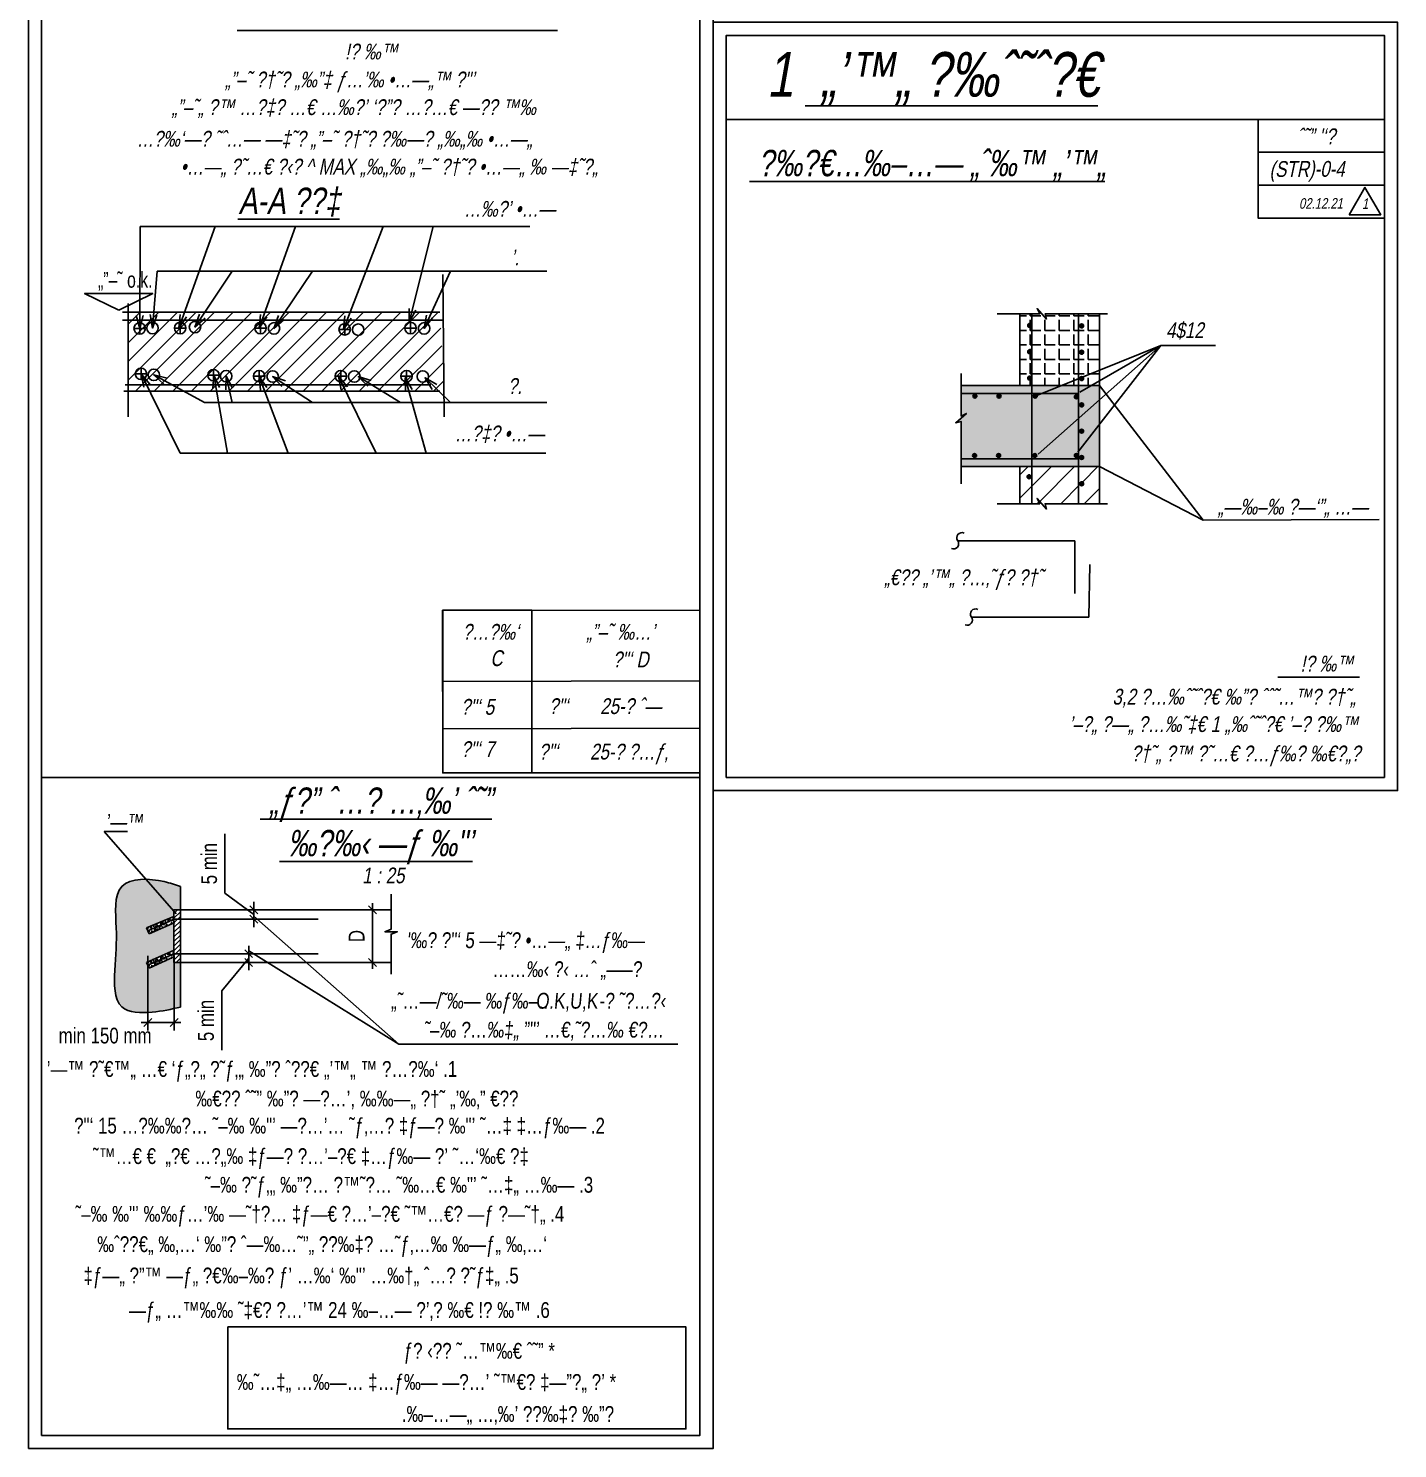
# Model space of a CAD drawing. Header units: inches. Extents: x -5298 to 11252, y 8210 to 22495.
# Drawn here: x 7610 to 8130, y 11861 to 12400 of the extents above; entities that cross this region are included whole.
import ezdxf
from ezdxf.enums import TextEntityAlignment as Align

# ---------------------------------------------------------------- set-up
doc = ezdxf.new("R2010")
doc.units = ezdxf.units.IN
doc.header["$LTSCALE"] = 11
doc.header["$MEASUREMENT"] = 0
doc.layers.get('Defpoints').update_dxf_attribs({"color": 40})
for name, color, linetype in [('26', 3, 'Continuous'), ('BEAM', 3, 'Continuous'), ('break', 1, 'Continuous'), ('C-Beme', 3, 'Continuous'), ('c-iron6', 6, 'Continuous'), ('c-stam', 1, 'Continuous'), ('dim', 3, 'Continuous'), ('DIM-Sec', 2, 'Continuous'), ('HATCH-Sec', 9, 'Continuous'), ('iron4', 4, 'Continuous'), ('IRON6', 6, 'Continuous'), ('IRON6-Sec', 6, 'Continuous'), ('le', 1, 'Continuous'), ('SEC', 3, 'Continuous'), ('SEC-TEXT', 1, 'Continuous'), ('Section', 2, 'Continuous'), ('STAM', 1, 'Continuous'), ('TAK', 1, 'ZIGZAG_DASH'), ('TEXT3', 3, 'Continuous'), ('TEXT4', 3, 'Continuous'), ('ZIUN', 5, 'Continuous'), ('ztz-Sec', 122, 'Continuous')]:
    doc.layers.add(name, color=color, linetype=linetype)
doc.styles.add('AA', font='hebtxt', dxfattribs={"width": 0.8, "oblique": 8})
doc.styles.add('DIM', font='DIMHEB', dxfattribs={"width": 0.7})
doc.styles.add('HEB', font='HEB', dxfattribs={"width": 0.8})
doc.styles.add('HEBREW', font='hebtxt-weld.shx', dxfattribs={"width": 0.8, "oblique": 12})
doc.linetypes.add('ZIGZAG', pattern='A,0.00254,-5.08,[131,ltypeshp.shx,S=5.08,R=0,X=-5.08,Y=0],-10.16,[131,ltypeshp.shx,S=5.08,R=180,X=5.08,Y=0],-5.08', length=20.32254)
doc.linetypes.add('ZIGZAG_DASH', pattern='A,2,-0.2,[131,ltypeshp.shx,S=0.2,R=0,X=-0.2,Y=0],-0.4,[131,ltypeshp.shx,S=0.2,R=180,X=0.2,Y=0],-0.2', length=2.8)
doc.dimstyles.new('20', dxfattribs={"dimtxt": 4.4, "dimasz": 2.4, "dimexe": 2.4, "dimexo": 0, "dimgap": 1.8, "dimtad": 1, "dimdec": 1, "dimrnd": 0.5, "dimdsep": 46, "dimtxsty": 'DIM', "dimblk1": 'OBLIQUE', "dimblk2": 'OBLIQUE', "dimsah": 1, "dimcen": 0.1, "dimdle": 2, "dimclre": 8, "dimclrt": 11, "dimadec": 0, "dimazin": 0, "dimtfac": 1, "dimtdec": 1, "dimtix": 1, "dimtmove": 2, "dimatfit": 3, "dimldrblk": 'OBLIQUE', "dimfxl": 1, "dimtolj": 1, "dimarcsym": 0})
doc.dimstyles.new('m25-orig', dxfattribs={"dimtxt": 6, "dimasz": 3, "dimexe": 3, "dimexo": 6, "dimgap": 3, "dimtad": 1, "dimdec": 1, "dimrnd": 0.5, "dimdsep": 46, "dimtxsty": 'HEB', "dimblk1": 'OBLIQUE', "dimblk2": 'OBLIQUE', "dimsah": 1, "dimcen": 100, "dimdle": 2.5, "dimclrd": 256, "dimclre": 1, "dimadec": 0, "dimazin": 0, "dimtfac": 0.9, "dimtdec": 1, "dimtix": 1, "dimtmove": 2, "dimatfit": 3, "dimldrblk": 'OBLIQUE', "dimfxl": 1, "dimtolj": 1, "dimlwd": -1, "dimarcsym": 0})

# ---------------------------------------------------------------- blocks, each defined once
blk = doc.blocks.new('_OBLIQUE')
at = {"color": 0, "linetype": 'ByBlock'}
blk.add_line((-0.5, -0.5), (0.5, 0.5), dxfattribs=at)
blk = doc.blocks.new('*D188')
at = {"layer": 'Defpoints', "color": 0, "transparency": 16777216}
for p in [(7655.24, 12053.9), (7665.24, 12053.9), (7665.24, 12022.61)]:
    blk.add_point(p, dxfattribs=at)
at = {"layer": 'DIM-Sec', "color": 1, "lineweight": -2, "transparency": 16777216}
for p, q in [((7655.24, 12047.9), (7655.24, 12019.61)), ((7665.24, 12047.9), (7665.24, 12019.61))]:
    blk.add_line(p, q, dxfattribs=at)
at = {"layer": 'DIM-Sec', "transparency": 16777216}
blk.add_line((7652.74, 12022.61), (7667.74, 12022.61), dxfattribs=at)
at = {"layer": 'DIM-Sec', "transparency": 16777216, "xscale": 3, "yscale": 3, "zscale": 3, "rotation": 180}
blk.add_blockref('_OBLIQUE', (7655.24, 12022.61), dxfattribs=at)
at = {"layer": 'DIM-Sec', "transparency": 16777216, "xscale": 3, "yscale": 3, "zscale": 3}
blk.add_blockref('_OBLIQUE', (7665.24, 12022.61), dxfattribs=at)
at = {"layer": 'DIM-Sec', "color": 0, "transparency": 16777216, "insert": (7639, 12017.61), "char_height": 6, "attachment_point": 5, "style": 'HEB'}
blk.add_mtext('\\A1;min 150 mm', dxfattribs=at)
blk = doc.blocks.new('*D189')
at = {"layer": 'Defpoints', "color": 0, "transparency": 16777216}
for p in [(7747.59, 12065.46), (7740.51, 12045.46), (7747.58, 12045.46)]:
    blk.add_point(p, dxfattribs=at)
at = {"layer": 'DIM-Sec', "color": 1, "lineweight": -2, "transparency": 16777216}
for p, q in [((7741.59, 12065.46), (7737.51, 12065.46)), ((7741.58, 12045.46), (7737.51, 12045.46))]:
    blk.add_line(p, q, dxfattribs=at)
at = {"layer": 'DIM-Sec', "transparency": 16777216}
blk.add_line((7740.51, 12067.96), (7740.51, 12042.96), dxfattribs=at)
at = {"layer": 'DIM-Sec', "transparency": 16777216, "xscale": 3, "yscale": 3, "zscale": 3}
for p, rotation in [((7740.51, 12065.46), 90), ((7740.51, 12045.46), 270)]:
    blk.add_blockref('_OBLIQUE', p, dxfattribs=dict(at, rotation=rotation))
at = {"layer": 'DIM-Sec', "color": 0, "transparency": 16777216, "insert": (7734.51, 12055.46), "char_height": 6, "attachment_point": 5, "rotation": 90, "style": 'HEB'}
blk.add_mtext('\\A1;D', dxfattribs=at)
blk = doc.blocks.new('*D207')
at = {"layer": 'Defpoints', "color": 0, "transparency": 16777216}
for p in [(7692.48, 12048.76), (7692.48, 12045.46), (7693.52, 12045.46)]:
    blk.add_point(p, dxfattribs=at)
at = {"layer": 'DIM-Sec', "transparency": 16777216}
for p, q in [((7693.52, 12048.76), (7693.52, 12051.76)), ((7693.52, 12047.11), (7683.33, 12034.67)), ((7693.52, 12048.76), (7693.52, 12045.46)), ((7693.52, 12048.76), (7693.52, 12045.46)), ((7693.52, 12045.46), (7693.52, 12042.46)), ((7683.33, 12034.67), (7683.33, 12012.1))]:
    blk.add_line(p, q, dxfattribs=at)
at = {"layer": 'DIM-Sec', "color": 1, "lineweight": -2, "transparency": 16777216}
for p, q in [((7698.48, 12048.76), (7696.52, 12048.76)), ((7698.48, 12045.46), (7696.52, 12045.46))]:
    blk.add_line(p, q, dxfattribs=at)
at = {"layer": 'DIM-Sec', "transparency": 16777216, "xscale": 3, "yscale": 3, "zscale": 3}
for p, rotation in [((7693.52, 12048.76), 270), ((7693.52, 12045.46), 90)]:
    blk.add_blockref('_OBLIQUE', p, dxfattribs=dict(at, rotation=rotation))
at = {"layer": 'DIM-Sec', "color": 0, "transparency": 16777216, "insert": (7677.33, 12023.38), "char_height": 6, "attachment_point": 5, "rotation": 90, "style": 'HEB'}
blk.add_mtext('\\A1;5 min', dxfattribs=at)
blk = doc.blocks.new('*D208')
at = {"layer": 'Defpoints', "color": 0, "transparency": 16777216}
for p in [(7692.48, 12065.46), (7695.52, 12065.46), (7692.48, 12061.87)]:
    blk.add_point(p, dxfattribs=at)
at = {"layer": 'DIM-Sec', "transparency": 16777216}
for p, q in [((7684.52, 12071.7), (7684.52, 12094.27)), ((7695.52, 12063.67), (7684.52, 12071.7)), ((7695.52, 12065.46), (7695.52, 12068.46)), ((7695.52, 12061.87), (7695.52, 12065.46)), ((7695.52, 12061.87), (7695.52, 12065.46)), ((7695.52, 12061.87), (7695.52, 12058.87))]:
    blk.add_line(p, q, dxfattribs=at)
at = {"layer": 'DIM-Sec', "color": 1, "lineweight": -2, "transparency": 16777216}
for p, q in [((7698.48, 12065.46), (7698.52, 12065.46)), ((7698.48, 12061.87), (7698.52, 12061.87))]:
    blk.add_line(p, q, dxfattribs=at)
at = {"layer": 'DIM-Sec', "transparency": 16777216, "xscale": 3, "yscale": 3, "zscale": 3}
for p, rotation in [((7695.52, 12065.46), 270), ((7695.52, 12061.87), 90)]:
    blk.add_blockref('_OBLIQUE', p, dxfattribs=dict(at, rotation=rotation))
at = {"layer": 'DIM-Sec', "color": 0, "transparency": 16777216, "insert": (7678.52, 12082.98), "char_height": 6, "attachment_point": 5, "rotation": 90, "style": 'HEB'}
blk.add_mtext('\\A1;5 min', dxfattribs=at)
blk = doc.blocks.new('mf')
at = {"layer": 'TEXT4'}
blk.add_lwpolyline([(0, 0), (28.6, 14.1), (-28.3, 14.1)], close=True, dxfattribs=at)
at = {"layer": 'TEXT4', "style": 'HEB', "width": 0.7}
blk.add_attdef('+0.00', text='', height=14.4, dxfattribs=at).set_placement((-5.4, 18.9), align=Align.CENTER)
blk = doc.blocks.new('CO')
at = {"color": 0, "linetype": 'ByBlock'}
for p, q in [((-1.1, -1.1), (1.1, 1.1)), ((-1.1, 1.1), (1.1, -1.1)), ((0, -1.5), (0, 1.5)), ((1.5, 0), (-1.5, 0))]:
    blk.add_line(p, q, dxfattribs=at)
blk.add_circle((0, 0), 1.5, dxfattribs=at)
blk = doc.blocks.new('*U168')
at = {"layer": 'iron4', "xscale": 0.4999999999999986, "yscale": 0.4999999999999986, "zscale": 0.4999999999999986, "rotation": 179.9975984484492}
blk.add_blockref('CO', (0, 0), dxfattribs=at)
blk = doc.blocks.new('*U169')
at = {"layer": 'BEAM', "color": 0, "linetype": 'ByBlock', "lineweight": -2, "transparency": 16777216}
for p in [(-60, 0), (-50, 0), (-40, 0), (-30, 0), (-20, 0), (-10, 0), (0, 0)]:
    blk.add_blockref('*U168', p, dxfattribs=at)
blk = doc.blocks.new('*U142')
at = {"layer": 'iron4', "xscale": 0.4999999999999986, "yscale": 0.4999999999999986, "zscale": 0.4999999999999986, "rotation": 179.9975984484492}
blk.add_blockref('CO', (0, 0), dxfattribs=at)
blk = doc.blocks.new('*U143')
at = {"layer": 'BEAM', "color": 0, "linetype": 'ByBlock', "lineweight": -2, "transparency": 16777216}
blk.add_blockref('*U142', (0, 0), dxfattribs=at)
blk = doc.blocks.new('*U144')
at = {"layer": 'iron4', "xscale": 0.4999999999999986, "yscale": 0.4999999999999986, "zscale": 0.4999999999999986, "rotation": 179.9975984484492}
blk.add_blockref('CO', (0, 0), dxfattribs=at)
blk = doc.blocks.new('*U145')
at = {"layer": 'IRON6-Sec', "color": 0, "linetype": 'ByBlock', "lineweight": -2, "transparency": 16777216}
blk.add_blockref('*U144', (0, 0), dxfattribs=at)
blk = doc.blocks.new('*U152')
at = {"layer": 'iron4', "xscale": 0.4999999999999986, "yscale": 0.4999999999999986, "zscale": 0.4999999999999986, "rotation": 179.9975984484492}
blk.add_blockref('CO', (0, 0), dxfattribs=at)
blk = doc.blocks.new('*U153')
at = {"layer": 'IRON6-Sec', "color": 0, "linetype": 'ByBlock', "lineweight": -2, "transparency": 16777216}
blk.add_blockref('*U152', (0, 0), dxfattribs=at)
blk = doc.blocks.new('*U154')
at = {"layer": 'iron4', "xscale": 0.4999999999999986, "yscale": 0.4999999999999986, "zscale": 0.4999999999999986, "rotation": 179.9975984484492}
blk.add_blockref('CO', (0, 0), dxfattribs=at)
blk = doc.blocks.new('*U155')
at = {"layer": 'BEAM', "color": 0, "linetype": 'ByBlock', "lineweight": -2, "transparency": 16777216}
blk.add_blockref('*U154', (0, 0), dxfattribs=at)
blk = doc.blocks.new('*U156')
at = {"layer": 'iron4', "xscale": 0.4999999999999986, "yscale": 0.4999999999999986, "zscale": 0.4999999999999986, "rotation": 179.9975984484492}
blk.add_blockref('CO', (0, 0), dxfattribs=at)
blk = doc.blocks.new('*U157')
at = {"layer": 'BEAM', "color": 0, "linetype": 'ByBlock', "lineweight": -2, "transparency": 16777216}
blk.add_blockref('*U156', (0, 0), dxfattribs=at)
blk = doc.blocks.new('*U158')
at = {"layer": 'iron4', "xscale": 0.4999999999999986, "yscale": 0.4999999999999986, "zscale": 0.4999999999999986, "rotation": 179.9975984484492}
blk.add_blockref('CO', (0, 0), dxfattribs=at)
blk = doc.blocks.new('*U159')
at = {"layer": 'BEAM', "color": 0, "linetype": 'ByBlock', "lineweight": -2, "transparency": 16777216}
for p in [(-20, 0), (-10, 0), (0, 0)]:
    blk.add_blockref('*U158', p, dxfattribs=at)
blk = doc.blocks.new('*U160')
at = {"layer": 'iron4', "xscale": 0.4999999999999986, "yscale": 0.4999999999999986, "zscale": 0.4999999999999986, "rotation": 179.9975984484492}
blk.add_blockref('CO', (0, 0), dxfattribs=at)
blk = doc.blocks.new('*U161')
at = {"layer": 'BEAM', "color": 0, "linetype": 'ByBlock', "lineweight": -2, "transparency": 16777216}
blk.add_blockref('*U160', (0, 0), dxfattribs=at)
blk = doc.blocks.new('*U162')
at = {"layer": 'iron4', "xscale": 0.4999999999999986, "yscale": 0.4999999999999986, "zscale": 0.4999999999999986, "rotation": 179.9975984484492}
blk.add_blockref('CO', (0, 0), dxfattribs=at)
blk = doc.blocks.new('*U163')
at = {"layer": 'BEAM', "color": 0, "linetype": 'ByBlock', "lineweight": -2, "transparency": 16777216}
blk.add_blockref('*U162', (0, 0), dxfattribs=at)
blk = doc.blocks.new('*U164')
at = {"layer": 'iron4', "xscale": 0.4999999999999986, "yscale": 0.4999999999999986, "zscale": 0.4999999999999986, "rotation": 179.9975984484492}
blk.add_blockref('CO', (0, 0), dxfattribs=at)
blk = doc.blocks.new('*U165')
at = {"layer": 'BEAM', "color": 0, "linetype": 'ByBlock', "lineweight": -2, "transparency": 16777216}
blk.add_blockref('*U164', (0, 0), dxfattribs=at)
blk = doc.blocks.new('*U166')
at = {"layer": 'iron4', "xscale": 0.4999999999999986, "yscale": 0.4999999999999986, "zscale": 0.4999999999999986, "rotation": 179.9975984484492}
blk.add_blockref('CO', (0, 0), dxfattribs=at)
blk = doc.blocks.new('*U167')
at = {"layer": 'BEAM', "color": 0, "linetype": 'ByBlock', "lineweight": -2, "transparency": 16777216}
blk.add_blockref('*U166', (0, 0), dxfattribs=at)

msp = doc.modelspace()

# ---------------------------------------------------------------- hatches: boundary and pattern name
at = {"layer": 'c-iron6'}
h = msp.add_hatch(dxfattribs=at)
h.set_pattern_fill('ANSI31', color=1, scale=50)
h.set_pattern_definition([(45, (268.367, -171.934), (-4.4194174, 4.4194174), [])])
h.paths.add_polyline_path([(8008.62, 12233.82), (7990.9, 12233.82), (7990.9, 12219.7), (7993.97, 12219.7), (7992.96, 12221.72), (7996.49, 12217.68), (7995.99, 12219.7), (8008.62, 12219.7)])
h.paths.add_polyline_path([(8016.63, 12233.82), (8008.62, 12233.82), (8008.62, 12219.7), (8016.63, 12219.7)])
h.paths.add_polyline_path([(8009.13, 12227.29, -1), (8010.63, 12227.29, -1)], flags=16)
h.paths.add_polyline_path([(7990.9, 12233.82), (7986.4, 12233.82), (7986.4, 12219.7), (7990.9, 12219.7)])
h.paths.add_polyline_path([(7989.18, 12229.97, -1), (7990.68, 12229.97, -1)], flags=16)
at = {"layer": 'dim'}
h = msp.add_hatch(dxfattribs=at)
h.set_pattern_fill('AR-SAND', color=256, scale=0.03, angle=24.5268)
h.set_pattern_definition([(62.02676, (5402.9805, 11025.6192), (-0.6531627, 1.3158307), [0, -1.15824, 0, -1.2954, 0, -1.23825]), (32.02676, (5402.9805, 11025.6192), (0.3341836, 2.5162484), [0, -0.62484, 0, -1.04394, 0, -0.40005]), (352.02676, (5402.1278, 11025.2301), (2.15706764, 0.98898845), [0, -0.381, 0, -1.3716, 0, -1.7907]), (342.02676, (5402.1278, 11025.2301), (1.8063505, 1.55934), [0, -0.1905, 0, -0.89916, 0, -1.0287])])
h.paths.add_polyline_path([(7665.23, 12061.94), (7655.2, 12057.46), (7655.7, 12056.37), (7665.09, 12060.65)])
h.paths.add_polyline_path([(7665.24, 12063.17), (7654.7, 12058.56), (7655.2, 12057.46), (7665.23, 12061.94)])
h = msp.add_hatch(dxfattribs=at)
h.set_pattern_fill('AR-SAND', color=256, scale=0.03, angle=24.5268)
h.set_pattern_definition([(62.02676, (5402.9805, 11012.5107), (-0.6531627, 1.3158307), [0, -1.15824, 0, -1.2954, 0, -1.23825]), (32.02676, (5402.9805, 11012.5107), (0.3341836, 2.5162484), [0, -0.62484, 0, -1.04394, 0, -0.40005]), (352.02676, (5402.1278, 11012.1217), (2.15706764, 0.98898845), [0, -0.381, 0, -1.3716, 0, -1.7907]), (342.02676, (5402.1278, 11012.1217), (1.8063505, 1.55934), [0, -0.1905, 0, -0.89916, 0, -1.0287])])
h.paths.add_polyline_path([(7665.23, 12048.83), (7655.2, 12044.35), (7655.7, 12043.26), (7665.09, 12047.54)])
h.paths.add_polyline_path([(7665.24, 12050.06), (7654.7, 12045.45), (7655.2, 12044.35), (7665.23, 12048.83)])
at = {"layer": 'HATCH-Sec'}
h = msp.add_hatch(dxfattribs=at)
h.set_pattern_fill('ANSI31', color=253, scale=40)
h.set_pattern_definition([(45, (-55742.254, 39902.5373), (-3.5355339, 3.5355339), [])])
h.paths.add_polyline_path([(7766.16, 12262.46), (7767.75, 12264.72), (7766.16, 12292.46), (7647.75, 12292.46), (7647.75, 12262.46), (7646.16, 12262.46)])
h.paths.add_polyline_path([(7616.16, 12292.46), (7647.75, 12292.54)])
h = msp.add_hatch(dxfattribs=at)
h.set_pattern_fill('ANGLE', color=253, scale=20)
h.set_pattern_definition([(360, (268.367, -171.934), (1e-15, 5.5), [4, -1.5]), (90, (268.367, -171.934), (-5.5, 2e-15), [4, -1.5])])
h.paths.add_polyline_path([(8016.63, 12291.87), (8008.62, 12291.87), (8008.62, 12264.61), (8016.63, 12264.61)])
h.paths.add_polyline_path([(8010.63, 12267.29, -1), (8009.13, 12267.29, -1)], flags=16)
h.paths.add_polyline_path([(8009.13, 12277.29, -1), (8010.63, 12277.29, -1)], flags=16)
h.paths.add_polyline_path([(8009.13, 12287.29, -1), (8010.63, 12287.29, -1)], flags=16)
h.paths.add_polyline_path([(7990.69, 12287.98), (7990.15, 12287.45), (7990.9, 12287.45), (7990.9, 12287.46, -1.007511), (7989.4, 12287.45, -0.992545), (7990.9, 12287.46), (7990.9, 12291.87), (7993.97, 12291.87), (7992.96, 12293.89), (7996.49, 12289.85), (7995.99, 12291.87), (8008.62, 12291.87), (8008.62, 12264.61), (7990.9, 12264.61), (7990.9, 12267.45), (7990.15, 12267.45), (7990.69, 12266.92, 0.198901), (7990.9, 12267.45, 0.198923), (7990.69, 12267.98), (7990.15, 12267.45), (7990.9, 12267.45), (7990.9, 12267.46, -1.007511), (7989.4, 12267.45, -0.992545), (7990.9, 12267.46), (7990.9, 12277.45), (7990.15, 12277.45), (7990.69, 12276.92, 0.198901), (7990.9, 12277.45, 0.198923), (7990.69, 12277.98), (7990.15, 12277.45), (7990.9, 12277.45), (7990.9, 12277.46, -1.007511), (7989.4, 12277.45, -0.992545), (7990.9, 12277.46), (7990.9, 12287.45), (7990.15, 12287.45), (7990.69, 12286.92, 0.198901), (7990.9, 12287.45, 0.198923)])
h.paths.add_polyline_path([(7990.9, 12277.45), (7990.15, 12277.45), (7990.69, 12276.92, 0.198901), (7990.9, 12277.45, 0.198923), (7990.69, 12277.98), (7990.15, 12277.45), (7990.9, 12277.45), (7990.9, 12277.46, -1.007511), (7989.4, 12277.45, -0.992545), (7990.9, 12277.46), (7990.9, 12287.45), (7990.15, 12287.45), (7990.69, 12286.92, 0.198901), (7990.9, 12287.45, 0.198923), (7990.69, 12287.98), (7990.15, 12287.45), (7990.9, 12287.45), (7990.9, 12287.46, -1.007511), (7989.4, 12287.45, -0.992545), (7990.9, 12287.46), (7990.9, 12291.87), (7986.4, 12291.87), (7986.4, 12264.61), (7990.9, 12264.61), (7990.9, 12267.45), (7990.15, 12267.45), (7990.69, 12266.92, 0.198901), (7990.9, 12267.45, 0.198923), (7990.69, 12267.98), (7990.15, 12267.45), (7990.9, 12267.45), (7990.9, 12267.46, -1.007511), (7989.4, 12267.45, -0.992545), (7990.9, 12267.46)])
at = {"layer": 'HATCH-Sec', "transparency": 33554602}
h = msp.add_hatch(color=253, dxfattribs=at)
h.dxf.hatch_style = 1
h.paths.add_polyline_path([(7990.9, 12264.61), (7986.4, 12264.61), (7964.08, 12264.61), (7964.08, 12261.61), (7990.9, 12261.61)])
h.paths.add_polyline_path([(7990.9, 12261.61), (7964.08, 12261.61), (7964.08, 12253.04), (7966.1, 12254.05), (7962.06, 12250.52), (7964.08, 12251.02), (7964.08, 12236.82), (7989.4, 12236.82), (7990.9, 12236.82)])
h.paths.add_polyline_path([(7968.59, 12260.6, -1), (7970.09, 12260.6, -1)], flags=16)
h.paths.add_polyline_path([(7977.75, 12260.6, -1), (7979.25, 12260.6, -1)], flags=16)
h.paths.add_polyline_path([(7969.94, 12238.02, -1), (7968.44, 12238.02, -1)], flags=16)
h.paths.add_polyline_path([(7979.1, 12238.02, -1), (7977.6, 12238.02, -1)], flags=16)
h.paths.add_polyline_path([(8008.62, 12264.61), (7990.9, 12264.61), (7990.9, 12261.61), (8008.62, 12261.61)])
h.paths.add_polyline_path([(8008.62, 12260.37), (8007.87, 12260.37), (8008.41, 12259.84, 0.198901), (8008.62, 12260.37, 0.198923), (8008.41, 12260.9), (8007.87, 12260.37), (8008.62, 12260.37), (8008.62, 12260.38, -1.00627), (8007.12, 12260.37, -0.993769), (8008.62, 12260.38), (8008.62, 12261.61), (7990.9, 12261.61), (7990.9, 12236.82), (8008.62, 12236.82), (8008.62, 12238.01), (8007.87, 12238.01), (8008.41, 12237.48, 0.198901), (8008.62, 12238.01, 0.198923), (8008.41, 12238.54), (8007.87, 12238.01), (8008.62, 12238.01), (8008.62, 12238.02, -1.00627), (8007.12, 12238.01, -0.993769), (8008.62, 12238.02)])
h.paths.add_polyline_path([(7991.49, 12260.6, -1), (7992.99, 12260.6, -1)], flags=16)
h.paths.add_polyline_path([(7992.84, 12238.02, -1), (7991.34, 12238.02, -1)], flags=16)
h.paths.add_polyline_path([(8008.41, 12260.9), (8007.87, 12260.37), (8008.62, 12260.37), (8008.62, 12260.38, -1.00627), (8007.12, 12260.37, -0.993769), (8008.62, 12260.38), (8008.62, 12264.61), (8016.63, 12264.61), (8016.63, 12233.82), (8008.62, 12233.82), (8008.62, 12238.01), (8007.87, 12238.01), (8008.41, 12237.48, 0.198901), (8008.62, 12238.01, 0.198923), (8008.41, 12238.54), (8007.87, 12238.01), (8008.62, 12238.01), (8008.62, 12238.02, -1.00627), (8007.12, 12238.01, -0.993769), (8008.62, 12238.02), (8008.62, 12260.37), (8007.87, 12260.37), (8008.41, 12259.84, 0.198901), (8008.62, 12260.37, 0.198923)])
h.paths.add_polyline_path([(8010.63, 12257.29, -1), (8009.13, 12257.29, -1)], flags=16)
h.paths.add_polyline_path([(8010.63, 12247.29, -1), (8009.13, 12247.29, -1)], flags=16)
h.paths.add_polyline_path([(8010.63, 12237.29, -1), (8009.13, 12237.29, -1)], flags=16)
h.paths.add_polyline_path([(8008.62, 12236.82), (7990.9, 12236.82), (7990.9, 12233.82), (8008.62, 12233.82)])
h.paths.add_polyline_path([(7990.9, 12236.82), (7989.4, 12236.82), (7964.08, 12236.82), (7964.08, 12233.82), (7986.4, 12233.82), (7990.9, 12233.82)])
at = {"layer": 'HATCH-Sec'}
h = msp.add_hatch(color=253, dxfattribs=at)
h.dxf.hatch_style = 1
edge = h.paths.add_edge_path()
edge.add_spline(control_points=[(7667.59, 12074.34), (7665.64, 12074.99), (7658.71, 12077.31), (7641.38, 12078), (7643.83, 12057.36), (7642.66, 12044.26), (7642.11, 12026.39), (7657.11, 12026.07), (7664.18, 12027.69), (7667.59, 12028.48)], knot_values=[0, 0, 0, 0, 6.37152, 22.628851, 38.471927, 54.682522, 68.770049, 80.489831, 91.387089, 91.387089, 91.387089, 91.387089], degree=3, periodic=0)
edge.add_line((7667.59, 12028.48), (7667.59, 12045.46))
edge.add_line((7667.59, 12045.46), (7665.09, 12045.46))
edge.add_line((7665.09, 12045.46), (7665.45, 12047.76))
edge.add_line((7665.45, 12047.76), (7655.7, 12043.26))
edge.add_line((7655.7, 12043.26), (7654.71, 12045.44))
edge.add_line((7654.71, 12045.44), (7665.09, 12050))
edge.add_line((7665.09, 12050), (7665.09, 12060.65))
edge.add_line((7665.09, 12060.65), (7655.7, 12056.37))
edge.add_line((7655.7, 12056.37), (7654.7, 12058.56))
edge.add_line((7654.7, 12058.56), (7665.09, 12062.72))
edge.add_line((7665.09, 12062.72), (7665.09, 12065.46))
edge.add_line((7665.09, 12065.46), (7667.59, 12065.46))
edge.add_line((7667.59, 12065.46), (7667.59, 12074.34))
h.paths.add_polyline_path([(7667.93, 12041.82), (7667.93, 12045.42)])
h = msp.add_hatch(dxfattribs=at)
h.set_pattern_fill('ANSI31', color=253, scale=10, style=0)
h.set_pattern_definition([(45, (-57642.9778, 30279.3569), (-0.883883476, 0.883883476), [])])
h.paths.add_polyline_path([(7667.59, 12065.5), (7665.09, 12065.5), (7665.09, 12045.5), (7667.59, 12045.5)])

# ---------------------------------------------------------------- linework, layer by layer
for points in [[(7614.87, 11865.74), (7864.87, 11865.74), (7864.87, 12907.63), (7614.87, 12907.63)], [(7874.87, 12115.74), (8124.87, 12115.74), (8124.87, 12365.74), (7874.87, 12365.74)], [(8124.87, 12365.74), (8076.87, 12365.74), (8076.87, 12340.74), (8124.87, 12340.74)], [(8124.87, 12353.24), (8076.87, 12353.24), (8076.87, 12328.24), (8124.87, 12328.24)], [(7614.87, 11865.74), (7864.87, 11865.74), (7864.87, 12115.74), (7614.87, 12115.74)]]:
    msp.add_lwpolyline(points, close=True)
msp.add_lwpolyline([(8111.47, 12329.51), (8117.47, 12339.89), (8123.47, 12329.51), (8111.47, 12329.51)])
at = {"layer": '26', "ltscale": 10}
for points in [[(7986.4, 12291.87), (7986.4, 12264.61)], [(8016.63, 12291.87), (8016.63, 12219.7)]]:
    msp.add_lwpolyline(points, dxfattribs=at)
at = {"layer": '26', "flags": 128}
msp.add_lwpolyline([(7986.4, 12264.61), (7964.08, 12264.61)], dxfattribs=at)
at = {"layer": '26'}
msp.add_lwpolyline([(7964.08, 12233.82), (7986.4, 12233.82), (7986.4, 12219.7)], dxfattribs=at)
at = {"layer": 'BEAM', "linetype": 'ZIGZAG'}
msp.add_lwpolyline([(7665.09, 12065.46), (7667.59, 12065.46), (7667.59, 12045.46), (7665.09, 12045.46)], close=True, dxfattribs=at)
at = {"layer": 'break'}
for p, q in [((7986.4, 12264.61), (8016.63, 12264.61)), ((7986.4, 12233.82), (8016.63, 12233.82))]:
    msp.add_line(p, q, dxfattribs=at)
for points in [[(8019.72, 12291.87), (7995.99, 12291.87), (7996.49, 12289.85), (7992.96, 12293.89), (7993.97, 12291.87), (7977.83, 12291.87)], [(8019.72, 12219.7), (7995.99, 12219.7), (7996.49, 12217.68), (7992.96, 12221.72), (7993.97, 12219.7), (7977.83, 12219.7)]]:
    msp.add_lwpolyline(points, dxfattribs=at)
at = {"layer": 'break', "elevation": 0}
msp.add_lwpolyline([(7964.08, 12227.29), (7964.08, 12251.02), (7962.06, 12250.52), (7966.1, 12254.05), (7964.08, 12253.04), (7964.08, 12269.18)], dxfattribs=at)
at = {"layer": 'C-Beme'}
for p, q in [((7667.59, 12028.48), (7667.59, 12074.34)), ((7747.59, 12065.46), (7667.59, 12065.46)), ((7665.09, 12062.89), (7654.7, 12058.56)), ((7665.44, 12060.65), (7655.7, 12056.37)), ((7655.7, 12056.37), (7654.7, 12058.56)), ((7665.24, 12050.06), (7654.7, 12045.45)), ((7655.7, 12043.26), (7654.7, 12045.45)), ((7665.09, 12047.54), (7655.7, 12043.26)), ((7747.59, 12045.46), (7667.59, 12045.46))]:
    msp.add_line(p, q, dxfattribs=at)
at = {"layer": 'C-Beme', "color": 5}
msp.add_lwpolyline([(7685.59, 11906.99), (7859.6, 11906.99), (7859.6, 11868.21), (7685.59, 11868.21)], close=True, dxfattribs=at)
at = {"layer": 'C-Beme'}
msp.add_open_spline([(7667.59, 12074.34), (7665.64, 12074.99), (7658.71, 12077.31), (7641.38, 12078), (7643.83, 12057.36), (7642.66, 12044.26), (7642.11, 12026.39), (7657.11, 12026.07), (7664.18, 12027.69), (7667.59, 12028.48)], degree=3, knots=[0, 0, 0, 0, 6.37152, 22.628851, 38.471927, 54.682522, 68.770049, 80.489831, 91.387088, 91.387088, 91.387088, 91.387088], dxfattribs=at)
at = {"layer": 'c-stam'}
for p, q in [((7647.44, 12095.15), (7638.64, 12095.15)), ((7666.02, 12063.86), (7638.64, 12095.15)), ((7665.09, 12061.87), (7655.2, 12057.46)), ((7665.09, 12048.76), (7655.2, 12044.35))]:
    msp.add_line(p, q, dxfattribs=at)
for points in [[(7747.58, 12040.95), (7747.59, 12056.19), (7749.96, 12057.11), (7745.26, 12057.11), (7747.59, 12058.03), (7747.59, 12071.33)], [(7856.52, 12014.36), (7750.52, 12014.36), (7693.52, 12049.86), (7750.52, 12014.36), (7695.52, 12063.06)]]:
    msp.add_lwpolyline(points, dxfattribs=at)
at = {"layer": 'IRON6'}
for p, q in [((7719.87, 12061.87), (7665.09, 12061.87)), ((7719.87, 12048.76), (7665.09, 12048.76))]:
    msp.add_line(p, q, dxfattribs=at)
at = {"layer": 'IRON6-Sec'}
for p, q in [((8007.34, 12205.66), (8007.34, 12185.66)), ((8012.55, 12176.68), (8013.01, 12196.68))]:
    msp.add_line(p, q, dxfattribs=at)
for points in [[(7609.87, 11860.74), (7869.87, 11860.74), (7869.87, 12944.53), (7609.87, 12944.53)], [(7614.87, 11865.74), (7864.87, 11865.74), (7864.87, 12939.53), (7614.87, 12939.53)], [(7869.87, 12402.63), (8129.87, 12402.63), (8129.87, 12110.74), (7869.87, 12110.74)], [(8124.87, 12365.74), (7874.87, 12365.74), (7874.87, 12397.63), (8124.87, 12397.63)], [(7874.87, 12397.63), (8124.87, 12397.63), (8124.87, 12115.74), (7874.87, 12115.74)]]:
    msp.add_lwpolyline(points, close=True, dxfattribs=at)
for points in [[(7990.9, 12291.87), (7990.9, 12219.7)], [(8008.62, 12291.87), (8008.62, 12219.7)], [(7964.08, 12236.82), (7989.4, 12236.82), (8008.62, 12236.82)], [(7968.01, 12176.68), (7993.33, 12176.68), (8012.55, 12176.68)]]:
    msp.add_lwpolyline(points, dxfattribs=at)
at = {"layer": 'IRON6-Sec', "elevation": 0}
for points in [[(7652.13, 12288.46), (7652.13, 12284.01)], [(7665.32, 12286.47), (7669.67, 12286.47)], [(7667.49, 12288.69), (7667.49, 12284.24)], [(7695.82, 12286.47), (7700.17, 12286.47)], [(7697.99, 12288.69), (7697.99, 12284.24)], [(7729.99, 12288.19), (7729.99, 12283.74)], [(7752.82, 12286.47), (7757.17, 12286.47)], [(7754.99, 12288.69), (7754.99, 12284.24)], [(7649.96, 12286.24), (7654.31, 12286.24)], [(7727.82, 12285.97), (7732.17, 12285.97)], [(7652.63, 12271.27), (7652.63, 12266.82)], [(7680.18, 12270.82), (7680.18, 12266.37)], [(7697.49, 12270.4), (7697.49, 12265.95)], [(7728.49, 12270.4), (7728.49, 12265.95)], [(7753.49, 12270.4), (7753.49, 12265.95)], [(7650.45, 12269.05), (7654.81, 12269.05)], [(7678, 12268.59), (7682.35, 12268.59)], [(7695.32, 12268.17), (7699.67, 12268.17)], [(7726.32, 12268.17), (7730.67, 12268.17)], [(7751.32, 12268.17), (7755.67, 12268.17)]]:
    msp.add_lwpolyline(points, dxfattribs=at)
at = {"layer": 'IRON6-Sec', "flags": 128}
for points in [[(8008.62, 12261.61), (7964.08, 12261.61)], [(8007.34, 12205.66), (7962.8, 12205.66)]]:
    msp.add_lwpolyline(points, dxfattribs=at)
at = {"layer": 'IRON6-Sec'}
for centre in [(7652.13, 12286.34, 0), (7656.99, 12286.47, 0), (7667.49, 12286.47, 0), (7673.13, 12286.84, 0), (7697.99, 12286.47, 0), (7703.13, 12286.34, 0), (7729.99, 12285.97, 0), (7735.13, 12285.84, 0), (7754.99, 12286.47, 0), (7760.13, 12286.34, 0), (7652.63, 12269.05, 0), (7657.49, 12268.67, 0), (7680.13, 12268.55, 0), (7684.99, 12268.17, 0), (7697.49, 12268.17, 0), (7702.63, 12268.05, 0), (7728.49, 12268.17, 0), (7733.63, 12268.05, 0), (7753.49, 12268.17, 0), (7759.63, 12268.05, 0)]:
    msp.add_circle(centre, 2.18, dxfattribs=at)
at = {"layer": 'le'}
for points in [[(7801, 12179.24), (7767.16, 12179.24), (7767.29, 12117.36)], [(7801, 12179.24), (7801, 12117.43)], [(7767.16, 12152.21), (7864.87, 12152.43)], [(7767.16, 12134.2), (7864.87, 12134.41)]]:
    msp.add_lwpolyline(points, dxfattribs=at)
msp.add_lwpolyline([(7767.23, 12179.16), (7864.87, 12179.24), (7864.86, 12117.5), (7767.22, 12117.43)], close=True, dxfattribs=at)
at = {"layer": 'SEC'}
for p, q in [((7645.66, 12292.46, 0), (7766.16, 12292.46, 0)), ((7766.16, 12262.46, 0), (7646.16, 12262.46, 0))]:
    msp.add_line(p, q, dxfattribs=at)
at = {"layer": 'Section'}
msp.add_line((8060.67, 12279.9, 0), (8039.89, 12279.9, 0), dxfattribs=at)
at = {"layer": 'Section', "elevation": 0}
for points in [[(7992.24, 12260.6), (8039.89, 12279.9), (7992.24, 12260.6)], [(7993.37, 12238.58), (8039.89, 12279.9), (7993.37, 12238.58)], [(8008.41, 12239.29), (8039.89, 12279.9), (8008.41, 12239.29)], [(8009.16, 12262.14), (8039.89, 12279.9), (8009.16, 12262.14)]]:
    msp.add_lwpolyline(points, dxfattribs=at)
at = {"layer": 'Section'}
for points in [[(8122.84, 12213.68), (8056.08, 12213.53), (8016.63, 12264.61)], [(8122.84, 12213.68), (8056.08, 12213.53), (8016.63, 12233.82)]]:
    msp.add_lwpolyline(points, dxfattribs=at)
at = {"layer": 'STAM'}
for points in [[(7965.2, 12208.58, 0.769841), (7962.8, 12205.66, -0.769841), (7960.4, 12202.74, -0.769841)], [(7970.41, 12179.6, 0.769841), (7968.01, 12176.68, -0.769841), (7965.61, 12173.76, -0.769841)]]:
    msp.add_lwpolyline(points, format="xyb", dxfattribs=at)
at = {"layer": 'TAK'}
for p, q in [((7810.8, 12399.57, 0), (7689.13, 12399.57, 0)), ((7767.25, 12306.86, 0), (7767.75, 12252.8, 0)), ((7647.75, 12252.8, 0), (7647.75, 12295.8, 0))]:
    msp.add_line(p, q, dxfattribs=at)
at = {"layer": 'ZIUN', "elevation": 0}
for points in [[(7763.16, 12289.46), (7645.66, 12289.46)], [(7763.16, 12289.46), (7767.16, 12289.46)], [(7762.66, 12264.96), (7646.66, 12264.96)]]:
    msp.add_lwpolyline(points, dxfattribs=at)
at = {"layer": 'ztz-Sec'}
msp.add_line((8084.42, 12153.85), (8115.41, 12153.85), dxfattribs=at)

# ---------------------------------------------------------------- block references
at = {"layer": 'BEAM', "xscale": -1, "rotation": 90.0000000001578}
for name, p in [('*U159', (7990.15, 12267.45)), ('*U169', (8009.88, 12227.29)), ('*U167', (7969.34, 12260.6)), ('*U163', (7978.5, 12260.6)), ('*U157', (7992.24, 12260.6)), ('*U155', (8007.87, 12260.37)), ('*U165', (7969.19, 12238.02)), ('*U161', (7978.35, 12238.02)), ('*U143', (7989.93, 12229.97))]:
    msp.add_blockref(name, p, dxfattribs=at)
at = {"layer": 'IRON6-Sec', "xscale": -1, "rotation": 90.0000000001578}
for name, p in [('*U145', (7992.09, 12238.02)), ('*U153', (8007.87, 12238.01))]:
    msp.add_blockref(name, p, dxfattribs=at)
at = {"layer": 'TEXT4'}
ref = msp.add_blockref('mf', (7644.2, 12293.23, 0), dxfattribs=dict(at, xscale=-0.4545454545454549, yscale=0.4545454545454548, zscale=0.4545454545454546, rotation=4.85244644e-08))
ref.add_attrib('+0.00', '„”–˜ o.k.', dxfattribs={"height": 6, "style": 'HEB', "width": 0.75}).set_placement((7646.66, 12301.81, 0), align=Align.CENTER)

# ---------------------------------------------------------------- texts
at = {"layer": 'SEC-TEXT', "style": 'HEB', "oblique": 10, "width": 0.8}
for s, height, p in [('1 %%U „’™„ \x9a‰ˆ˜ˆ\x8c€', 17, (7890.28, 12374.33)), ('%%U \x9a‰\x8c€…‰–…— „ˆ‰™ „’™„', 10, (7884.11, 12344.16))]:
    msp.add_text(s, height=height, dxfattribs=at).set_placement(p)
for s, p in [('%%UA-A \x8a\x9a‡', (7709.02, 12329.82, 0)), ('%%U „ƒ\x8c” ˆ…\x8e …‚‰’ ˆ˜”', (7742.19, 12101.91, 0)), ('%%U ‰\x8e‰‹ —ƒ ‰"’', (7742.19, 12085.78, 0))]:
    msp.add_text(s, height=10, dxfattribs=at).set_placement(p, align=Align.CENTER)
msp.add_text('1 : 25', height=6, dxfattribs=at).set_placement((7744.69, 12078.51, 0), align=Align.MIDDLE)
at = {"layer": 'TEXT3', "style": 'AA', "oblique": 5, "width": 0.8}
for s, p in [(' ’—™', (7637.56, 12095.88)), ('\'‰\x8e \x8e"‘ 5 —‡˜\x8e •…—„ ‡…ƒ‰—', (7753.56, 12050.88)), ('……‰‹ \x8c‹ …ˆ „–—\x8e', (7786.06, 12039.88)), ('„˜…—/˜‰— ‰ƒ‰–…', (7747.56, 12027.88)), ('O.K,U,K', (7802.56, 12027.88)), ('-\x8e ˜\x8e…\x8c‹', (7826.56, 12027.88)), ('˜–‰ \x9a…‰‡„ ”"’ …€,˜\x9a…‰ €\x8c…', (7760.06, 12016.88))]:
    msp.add_text(s, height=6, rotation=0, dxfattribs=at).set_placement(p)
at = {"layer": 'TEXT3', "style": 'HEB', "width": 0.8}
for s, p in [(' ’—™ \x9a˜€™„ …€ ‘ƒ„\x8e„ \x9a˜ƒ‚„ ‰”\x8c ˆ\x8e\x8c€ „’™„ ™ \x9a…\x9a‰‘ .1', (7615.06, 12001.97)), ('‰€\x9a\x8e ˆ˜” ‰”\x8c —\x8e…’, ‰‰—„ \x8c†˜ „’‰‚” €\x8c\x8c', (7673.29, 11990.72)), ('\x8e"‘ 15 …\x8e‰‰\x8e… ˜–‰ ‰"’ —\x8e…’… ˜ƒ‚…\x8e ‡ƒ—\x8e ‰"’ ˜…‡ ‡…ƒ‰— .2', (7627.24, 11980.43)), (' ˜™…€ €  „\x8c€ …\x8c„‰ ‡ƒ—\x8e \x9a…’–\x8e€ ‡…ƒ‰— \x8c’ ˜…‘‰€ \x8c‡', (7632.63, 11968.86)), ('˜–‰ \x9a˜ƒ‚„ ‰”\x8c… \x9a™˜\x8e… ˜‰…€ ‰"’ ˜…‡„ …‰— .3', (7676.93, 11957.97)), ('˜–‰ ‰"’ ‰‰ƒ…’‰ —˜†\x8e… ‡ƒ—€ \x9a…’–\x8e€ ˜™…€\x8e —ƒ \x9a—˜†„ .4', (7627.77, 11946.91)), ('‰ˆ\x8e\x8c€„ ‰‚…‘ ‰”\x8c ˆ—‰…˜”„ \x9a\x8c‰‡\x9a …˜ƒ‚…‰ ‰—ƒ„ ‰‚…‘', (7636.01, 11935.41)), ('‡ƒ—„ \x9a”™ —ƒ„ \x9a€‰–‰\x8c ƒ’ …‰‘ ‰"’ …‰†„ ˆ…\x8e \x9a˜ƒ‡„ .5', (7630.81, 11923.51)), ('—ƒ„ …™‰‰ ˜‡€\x8c \x9a…’™ 24 ‰–…— \x9a’‚\x8c ‰€ !\x8c ‰™ .6', (7648.08, 11910.39)), ('ƒ\x8c ‹\x9a\x8e ˜…™‰€ ˆ˜” *', (7752.42, 11894.87)), ('‰˜…‡„ …‰—… ‡…ƒ‰— —\x8e…’ ˜™€\x8c ‡—”\x8e„ \x8c’ *', (7689, 11883.04)), ('.‰–…—„ …‚‰’ \x9a\x8c‰‡\x9a ‰”\x8c', (7751.7, 11870.88))]:
    msp.add_text(s, height=6, dxfattribs=at).set_placement(p)
at = {"layer": 'ztz-Sec', "style": 'HEBREW', "oblique": 12, "width": 0.8}
for s, height, rotation, p in [('!\x8c ‰™', 6, 360, (7730.08, 12388.51, 0)), ('„”–˜ \x8c†˜\x8c „‰”‡ ƒ…’‰ •…—„™ \x8e"’', 6, 360, (7684.46, 12377.9, 0)), ('„”–˜„ \x8c™ …\x9a‡\x9a …€ …‰\x8c’ ‘\x8c”\x8e …\x9a…€ —\x8e\x8c ™‰', 6, 360, (7664.22, 12367.39, 0)), ("ˆ˜” '‘\x8e", 6, 0.1704, (8091.78, 12356.28)), ('…\x8e‰‘—\x8e ˜ˆ…— —‡˜\x8e „”–˜ \x8c†˜\x8c \x8c‰—\x8e „‰„‰ •…—„', 6, 360, (7650.96, 12355.38, 0)), ('(STR)-0-4', 6, 0.1704, (8081.23, 12343.88)), ('02.12.21', 4, 0.1704, (8092.43, 12331.81)), ('1', 4, 0.1704, (8116.34, 12331.71)), ('\x9a…\x9a‰‘', 6, 360, (7774.71, 12168.05)), ('„”–˜ ‰…’', 6, 360, (7821.72, 12168.05)), ('C', 6, 360, (7785.31, 12158.05)), ('\x8e"‘ D', 6, 360, (7831.72, 12157.55)), ('25-\x8e ˆ—', 6, 360, (7827.02, 12139.81)), ('\x8e"‘ 5', 6, 360, (7774.1, 12139.55)), ('\x8e"‘', 6, 360, (7807.52, 12139.81)), ('\x8e"‘ 7', 6, 360, (7774.12, 12123.48)), ('\x8e"‘', 6, 360, (7803.67, 12122.54)), ('25-\x8e \x8c…ƒ‚', 6, 360, (7823.17, 12122.54))]:
    msp.add_text(s, height=height, rotation=rotation, dxfattribs=at).set_placement(p)
for s, rotation, p in [('•…—„ \x8a˜…€ \x8c‹\x8c ^  MAX „‰„‰ „”–˜ \x8c†˜\x8c •…—„ ‰ —‡˜\x8e„', 0, (7746.89, 12347.41, 0)), ('…‰\x8c’ •…—', 0, (7792.58, 12331.78, 0)), ('’.', 0, (7794.58, 12313.28, 0)), ('4$12', 360, (8049.04, 12285.57, 0)), ('\x9a.', 0, (7794.58, 12264.48, 0)), ('…\x9a‡\x9a •…—', 0, (7788.72, 12246.27, 0))]:
    msp.add_text(s, height=6, rotation=rotation, dxfattribs=at).set_placement(p, align=Align.MIDDLE)
for s, p in [('„—‰–‰ \x9a—‘”„ …—', (8118.61, 12215.6)), ('„€\x8c\x8e „’™„ \x9a…‚˜ƒ\x8e \x8c†˜', (7995.14, 12188.78)), ('!\x8c ‰™', (8112.98, 12155.98)), ('3,2 \x9a…‰ˆ˜ˆ\x8c€ ‰”\x8c ˆˆ˜…™\x8e \x8c†˜„', (8113.93, 12143.41)), ('’–\x8e„ \x8c—„ \x9a…‰˜‡€ 1 „‰ˆ˜ˆ\x8c€ ’–\x8c \x8c‰™', (8114.83, 12133)), ('\x8c†˜„ \x8c™ \x8a˜…€ \x9a…ƒ‰\x8e ‰€\x9a„\x8c', (8115.73, 12121.83))]:
    msp.add_text(s, height=6, dxfattribs=at).set_placement(p, align=Align.RIGHT)

# ---------------------------------------------------------------- dimensions: what is measured, and where the dimension line sits
at = {"layer": 'DIM-Sec'}
for base, p1, p2, angle, picture, middle in [((7695.52, 12065.46), (7692.48, 12061.87), (7692.48, 12065.46), 90, '*D208', (7684.52, 12074.7)), ((7693.52, 12045.46), (7692.48, 12048.76), (7692.48, 12045.46), 270, '*D207', (7683.33, 12031.67))]:
    dim = msp.add_linear_dim(base=base, p1=p1, p2=p2, angle=angle, text='5 min', dimstyle='m25-orig', override={"dimtmove": 1}, dxfattribs=at)
    dim.commit()
    dim.dimension.update_dxf_attribs({"geometry": picture, "text_midpoint": middle, "dimtype": 161})
dim = msp.add_linear_dim(base=(7740.51, 12045.46), p1=(7747.59, 12065.46), p2=(7747.58, 12045.46), angle=90, text='D', dimstyle='m25-orig', dxfattribs=at)
dim.commit()
dim.dimension.update_dxf_attribs({"geometry": '*D189', "text_midpoint": (7734.51, 12055.46)})
dim = msp.add_linear_dim(base=(7665.24, 12022.61), p1=(7655.24, 12053.9), p2=(7665.24, 12053.9), text='min 150 mm', dimstyle='m25-orig', dxfattribs=at)
dim.commit()
dim.dimension.update_dxf_attribs({"geometry": '*D188', "text_midpoint": (7639, 12017.61), "dimtype": 160})

# ---------------------------------------------------------------- leaders
at = {"layer": 'le', "color": 1}
for points in [[(7652.13, 12286.24, 0), (7652.25, 12325.04, 0), (7751.22, 12325.04, 0)], [(7666.99, 12286.47, 0), (7680.77, 12325.04, 0), (7761.72, 12325.04, 0)], [(7697.49, 12286.47, 0), (7711.27, 12325.04, 0), (7767.54, 12325.04, 0)], [(7729.49, 12285.97, 0), (7744.62, 12325.04, 0), (7756.49, 12325.04, 0)], [(7754.49, 12288.69, 0), (7763.62, 12325.04, 0), (7800.31, 12325.04, 0)], [(7656.99, 12286.47, 0), (7658.75, 12308.04, 0), (7757.72, 12308.04, 0)], [(7673.13, 12286.84, 0), (7687.27, 12308.04, 0), (7768.22, 12308.04, 0)], [(7703.13, 12286.34, 0), (7717.77, 12308.04, 0), (7774.04, 12308.04, 0)], [(7760.13, 12286.34, 0), (7770.12, 12308.04, 0), (7806.81, 12308.04, 0)], [(7652.63, 12269.05, 0), (7667.53, 12238.93, 0), (7749, 12238.93, 0)], [(7657.49, 12268.67, 0), (7676.77, 12258.24, 0), (7757.72, 12258.24, 0)], [(7680.25, 12268.59, 0), (7685.5, 12238.93, 0), (7758.98, 12238.93, 0)], [(7684.99, 12268.17, 0), (7687.27, 12258.24, 0), (7768.22, 12258.24, 0)], [(7697.49, 12268.05, 0), (7708.53, 12238.93, 0), (7764.8, 12238.93, 0)], [(7702.63, 12268.05, 0), (7717.77, 12258.24, 0), (7774.04, 12258.24, 0)], [(7727.63, 12268.05, 0), (7741.88, 12238.93, 0), (7806.32, 12238.93, 0)], [(7735.13, 12268.05, 0), (7751.12, 12258.24, 0), (7762.99, 12258.24, 0)], [(7752.99, 12267.59, 0), (7760.88, 12238.93, 0), (7804.82, 12238.93, 0)], [(7760.49, 12267.59, 0), (7770.12, 12258.24, 0), (7806.81, 12258.24, 0)]]:
    msp.add_leader(points, dimstyle='20', override={"dimasz": 5, "dimgap": 3, "dimtad": 0, "dimldrblk": 'Open30'}, dxfattribs=at)

doc.saveas('drawing.dxf')
